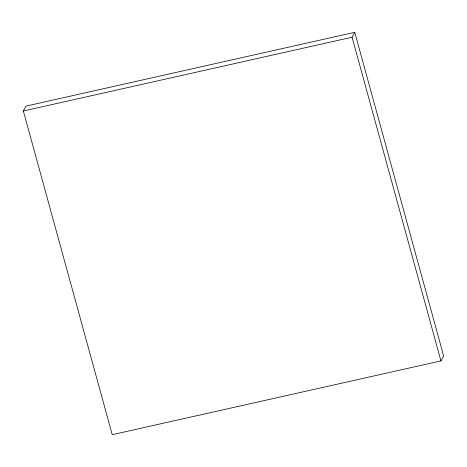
<?xml version="1.0" encoding="UTF-8"?>
<svg xmlns="http://www.w3.org/2000/svg" width="467" height="467" viewBox="0 0 467 467"><rect width="100%" height="100%" fill="white"/><g stroke="black" fill="none" stroke-linecap="round" stroke-linejoin="round"><path stroke-width="0.7" d="M23.35 111L26.047 106.091L354.762 32.316L443.65 356L440.953 360.909L112.238 434.684L23.35 111L352.065 37.226L354.762 32.316M352.065 37.226L440.953 360.909"/></g></svg>
